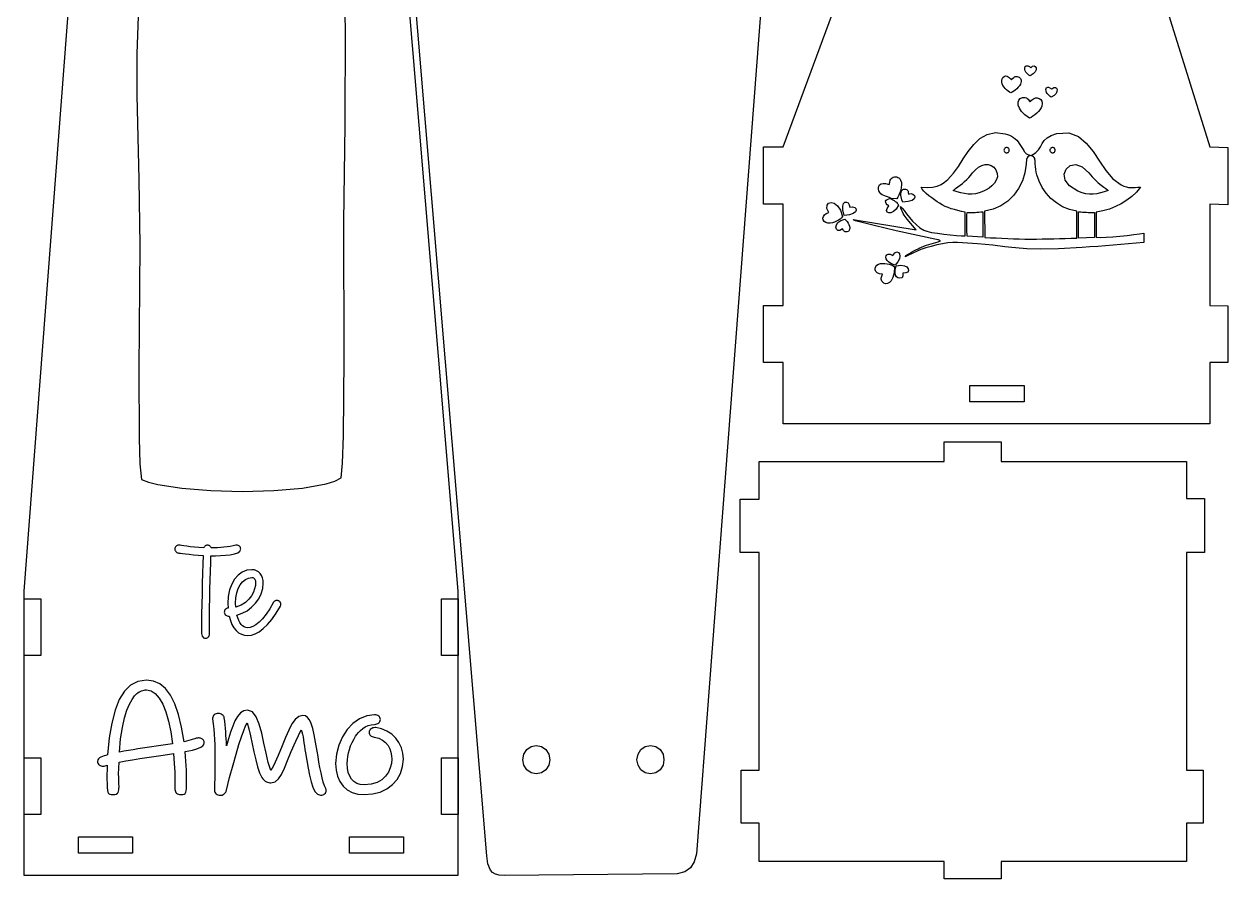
# Model space of a CAD drawing. Extents: x -1652 to 1470, y -458 to 1785.
# Drawn here: x 840 to 1093.8, y -3.9 to 176.4 of the extents above; entities that cross this region are included whole.
import ezdxf

# ---------------------------------------------------------------- set-up
doc = ezdxf.new("R2010")
doc.units = 0
doc.layers.add('LAYER_1', color=7, linetype='CONTINUOUS')

msp = doc.modelspace()

# ---------------------------------------------------------------- linework, layer by layer
at = {"layer": 'LAYER_1', "color": 114}
for points in [[(866.5186, 356.5135), (903.0436, 356.8135), (904.0436, 356.7635), (904.8436, 356.5385), (905.4686, 356.1885), (905.9186, 355.6885), (906.4686, 354.3635), (906.6686, 352.6885), (931.4436, 56.7635), (931.4436, -3.1865), (839.9686, -3.1865), (839.9686, 56.7635), (862.4936, 352.2635), (862.9186, 353.9385), (863.6936, 355.2135), (864.8686, 356.0885), (866.5186, 356.5135)], [(977.7186, -2.8865), (941.1936, -3.1865), (940.1936, -3.1365), (939.3936, -2.9365), (938.7686, -2.5615), (938.3186, -2.0615), (937.7686, -0.7365), (937.5686, 0.9135), (912.7936, 296.8635), (912.7936, 356.8135), (1004.2436, 356.8135), (1004.2436, 296.8635), (981.7436, 1.3385), (981.3186, -0.3115), (980.5186, -1.6115), (979.3436, -2.4615), (977.7186, -2.8865)], [(1039.4229, 96.6956), (1039.4229, 100.1956), (1050.8479, 100.1956), (1050.8479, 96.6956), (1039.4229, 96.6956)], [(995.0217, -0.2462), (995.0217, 7.8538), (991.1967, 7.8538), (991.1967, 18.9788), (995.0217, 18.9788), (995.0217, 64.9538), (990.9967, 64.9538), (990.9967, 76.1788), (995.0217, 76.1788), (995.0217, 84.1538), (1034.0217, 84.1538), (1034.0217, 88.3038), (1046.0217, 88.3038), (1046.0217, 84.1538), (1085.0967, 84.1538), (1085.0967, 76.3038), (1088.9217, 76.3038), (1088.9217, 64.9538), (1085.0967, 64.9538), (1085.0967, 18.9788), (1088.6217, 18.9788), (1088.6217, 7.8538), (1085.0967, 7.8538), (1085.0967, -0.2462), (1046.0217, -0.2462), (1046.0217, -3.9462), (1034.0217, -3.9462), (1034.0217, -0.2462), (995.0217, -0.2462)], [(839.9686, 55.1885), (843.4686, 55.1885), (843.4686, 43.1885), (839.9686, 43.1885), (839.9686, 55.1885)], [(927.9936, 55.1885), (931.4936, 55.1885), (931.4936, 43.1885), (927.9936, 43.1885), (927.9936, 55.1885)], [(947.9936, 18.2135), (946.8936, 18.4385), (945.9686, 19.0885), (945.3686, 20.0385), (945.1436, 21.2135), (945.3686, 22.3635), (945.9686, 23.3385), (946.8936, 23.9635), (947.9936, 24.2135), (949.1186, 23.9635), (950.0186, 23.3385), (950.6186, 22.3635), (950.8436, 21.2135), (950.6186, 20.0385), (950.0186, 19.0885), (949.1186, 18.4385), (947.9936, 18.2135)], [(972.0686, 18.2135), (970.9686, 18.4385), (970.0436, 19.0885), (969.4436, 20.0385), (969.2186, 21.2135), (969.4436, 22.3635), (970.0436, 23.3385), (970.9686, 23.9635), (972.0686, 24.2135), (973.1936, 23.9635), (974.0936, 23.3385), (974.7186, 22.3635), (974.9186, 21.2135), (974.7186, 20.0385), (974.0936, 19.0885), (973.1936, 18.4385), (972.0686, 18.2135)], [(839.9686, 21.6385), (843.4686, 21.6385), (843.4686, 9.6635), (839.9686, 9.6635), (839.9686, 21.6385)], [(927.9936, 21.6385), (931.4936, 21.6385), (931.4936, 9.6635), (927.9936, 9.6635), (927.9936, 21.6385)], [(851.4186, 1.4635), (851.4186, 4.9635), (862.8436, 4.9635), (862.8436, 1.4635), (851.4186, 1.4635)], [(908.5686, 1.4635), (908.5686, 4.9635), (919.9936, 4.9635), (919.9936, 1.4635), (908.5686, 1.4635)]]:
    msp.add_lwpolyline(points, close=True, dxfattribs=at)
for points in [[(1068.9479, 218.2206), (1090.0479, 150.5206), (1093.8479, 150.3956), (1093.8479, 138.3206), (1090.0479, 138.4456), (1090.0479, 117.0706), (1093.8479, 116.9456), (1093.8479, 104.9956), (1090.0479, 104.9956), (1090.0479, 92.0706), (1000.0729, 92.0706), (1000.0729, 104.9956), (995.9229, 104.9956), (995.9229, 117.0706), (1000.0729, 117.0706), (1000.0729, 138.4456), (995.9229, 138.4456), (995.9229, 150.5206), (1000.0729, 150.5206), (1025.8479, 220.3706)], [(864.0186, 178.1135), (863.7686, 170.1385), (863.7686, 161.3635), (864.1436, 143.7385), (864.3936, 129.7385), (864.1436, 103.5385), (864.2186, 89.0635), (864.3936, 83.6635), (864.7186, 80.3635), (866.1936, 79.7885), (868.1436, 79.2885), (873.2186, 78.5135), (879.3686, 78.0135), (886.0436, 77.8385), (892.6686, 77.9885), (898.7186, 78.4885), (903.6436, 79.3885), (905.4936, 79.9885), (906.8686, 80.6635), (907.1436, 83.7635), (907.3186, 89.5635), (907.4436, 105.9885), (907.4186, 134.7385), (907.6686, 155.1635), (907.7186, 175.5885), (907.5936, 180.1135)]]:
    msp.add_lwpolyline(points, dxfattribs=at)
at = {"layer": 'LAYER_1'}
for points in [[(1052.1294, 165.5045), (1051.8868, 165.6574), (1051.6501, 165.8376), (1051.4324, 166.0455), (1051.2467, 166.2814), (1051.106, 166.5457), (1051.0232, 166.8388), (1051.0113, 167.1609), (1051.0834, 167.5124), (1051.2142, 167.5541), (1051.3333, 167.5853), (1051.4441, 167.6043), (1051.5497, 167.6095), (1051.6536, 167.5989), (1051.7589, 167.5708), (1051.869, 167.5235), (1051.9871, 167.4552), (1052.2912, 167.1777), (1052.6309, 167.5264), (1052.9535, 167.6116), (1053.2161, 167.4854), (1053.3759, 167.1997), (1053.39, 166.8068), (1053.2155, 166.3586), (1052.8096, 165.9071), (1052.1294, 165.5045)], [(1048.044, 161.9148), (1047.77, 162.0944), (1047.4778, 162.3076), (1047.1815, 162.5523), (1046.8956, 162.8263), (1046.6343, 163.1277), (1046.4119, 163.4543), (1046.2427, 163.8041), (1046.141, 164.1751), (1046.1336, 164.5257), (1046.219, 164.8683), (1046.3881, 165.1663), (1046.6318, 165.3828), (1046.941, 165.4812), (1047.3068, 165.4247), (1047.7201, 165.1766), (1048.1717, 164.7002), (1048.4157, 164.9386), (1048.6646, 165.1765), (1048.8095, 165.2729), (1048.978, 165.3424), (1049.1776, 165.3762), (1049.4156, 165.3652), (1049.6194, 165.3164), (1049.8003, 165.2312), (1049.9545, 165.1115), (1050.0779, 164.9591), (1050.1665, 164.7758), (1050.2164, 164.5637), (1050.2236, 164.3246), (1050.1842, 164.0603), (1050.0694, 163.7432), (1049.8792, 163.4177), (1049.6293, 163.095), (1049.3358, 162.7863), (1049.0146, 162.5028), (1048.6816, 162.2556), (1048.3528, 162.0559), (1048.044, 161.9148)], [(1056.5977, 161.0056), (1056.3829, 161.1636), (1056.1543, 161.3403), (1055.9309, 161.5398), (1055.7321, 161.766), (1055.577, 162.023), (1055.4848, 162.3149), (1055.4747, 162.6457), (1055.5659, 163.0194), (1055.7075, 163.0639), (1055.8445, 163.0964), (1055.9921, 163.1051), (1056.1655, 163.0786), (1056.6504, 162.7919), (1056.7254, 162.737), (1057.1524, 163.0402), (1057.4942, 163.0831), (1057.7301, 162.9217), (1057.8394, 162.6118), (1057.8015, 162.2093), (1057.5957, 161.7702), (1057.2013, 161.3503), (1056.5977, 161.0056)], [(1052.1294, 160.0131), (1052.1971, 160.0864), (1052.449, 160.3785), (1052.8215, 160.6801), (1053.235, 160.8394), (1053.6542, 160.8621), (1054.0435, 160.7537), (1054.3678, 160.5199), (1054.5917, 160.1663), (1054.6798, 159.6985), (1054.5967, 159.1222), (1054.4424, 158.7527), (1054.198, 158.367), (1053.8841, 157.9804), (1053.5217, 157.6081), (1053.1314, 157.2653), (1052.7342, 156.9673), (1052.3507, 156.7293), (1052.0017, 156.5665), (1051.051, 157.2672), (1050.3501, 157.982), (1049.8833, 158.6818), (1049.6346, 159.3374), (1049.5881, 159.9198), (1049.7279, 160.3999), (1050.0382, 160.7484), (1050.503, 160.9362), (1050.8407, 160.9674), (1051.1199, 160.9338), (1051.3505, 160.8468), (1051.5427, 160.718), (1051.7066, 160.5587), (1051.8523, 160.3805), (1051.9899, 160.1948), (1052.1294, 160.0131)], [(1076.1308, 132.3206), (1076.1308, 130.3472), (1074.5142, 130.2242), (1072.8961, 130.0909), (1071.2758, 129.9512), (1069.6524, 129.8091), (1068.0253, 129.6684), (1066.3936, 129.533), (1064.7566, 129.4069), (1063.1136, 129.2939), (1058.1132, 129.0302), (1054.3595, 128.9501), (1051.4738, 129.0183), (1049.0774, 129.1998), (1046.7915, 129.4594), (1044.2374, 129.762), (1041.0363, 130.0725), (1036.8095, 130.3557), (1035.8552, 130.35), (1034.7842, 130.2491), (1033.637, 130.0679), (1032.4543, 129.8211), (1031.2765, 129.5236), (1030.1443, 129.19), (1029.0982, 128.8352), (1028.1788, 128.474), (1027.5716, 128.1869), (1026.9506, 127.8658), (1026.6441, 127.7096), (1026.3451, 127.5655), (1026.0572, 127.4402), (1025.7842, 127.3405), (1026.0034, 127.5698), (1026.2851, 127.7909), (1026.6619, 128.0381), (1027.1032, 128.2989), (1027.5784, 128.5608), (1028.0568, 128.8111), (1028.5079, 129.0373), (1028.901, 129.227), (1029.2056, 129.3675), (1029.7354, 129.5882), (1030.246, 129.7731), (1030.7434, 129.9323), (1031.2341, 130.0758), (1031.7243, 130.2136), (1032.2204, 130.356), (1032.7285, 130.513), (1033.255, 130.6946), (1033.1242, 130.7753), (1032.9855, 130.8393), (1032.84, 130.8896), (1032.6888, 130.9295), (1032.3737, 130.9909), (1032.0488, 131.049), (1023.8811, 132.8317), (1019.2132, 133.9134), (1015.8642, 134.7652), (1015.6299, 134.8291), (1015.299, 134.9316), (1015.1329, 134.9936), (1014.9855, 135.061), (1014.8711, 135.1322), (1014.8039, 135.2059), (1028.1139, 133.0247), (1026.2093, 135.2875), (1026.0196, 135.5357), (1025.8104, 135.8211), (1025.5939, 136.1378), (1025.3824, 136.4794), (1025.1881, 136.8398), (1025.0234, 137.2128), (1024.9005, 137.5923), (1024.8317, 137.9721), (1025.143, 137.6181), (1025.5599, 137.0748), (1026.0724, 136.3972), (1026.6705, 135.6406), (1027.3442, 134.8599), (1028.0837, 134.1103), (1028.8789, 133.447), (1029.72, 132.925), (1030.3612, 132.7053), (1031.3488, 132.4867), (1032.5738, 132.2786), (1033.9272, 132.0901), (1035.2999, 131.9307), (1036.5829, 131.8095), (1037.6672, 131.736), (1038.4438, 131.7194), (1038.4499, 136.7095), (1037.6302, 136.8972), (1036.8701, 137.0816), (1036.1595, 137.272), (1035.4885, 137.4774), (1034.8469, 137.707), (1034.2247, 137.9699), (1033.612, 138.2751), (1032.9985, 138.6319), (1032.5255, 138.9387), (1031.9752, 139.3186), (1031.3846, 139.752), (1030.7907, 140.2189), (1030.2307, 140.6995), (1029.7417, 141.1741), (1029.3607, 141.6228), (1029.1247, 142.0258), (1030.4188, 141.9547), (1031.5363, 142.0368), (1032.5026, 142.2577), (1033.3434, 142.6032), (1034.0842, 143.059), (1034.7507, 143.6107), (1035.3683, 144.244), (1035.9626, 144.9448), (1037.0116, 146.3863), (1038.0384, 147.9645), (1039.0993, 149.554), (1040.2506, 151.0298), (1041.5487, 152.2666), (1043.0498, 153.1392), (1044.8102, 153.5224), (1046.8863, 153.291), (1047.362, 153.1459), (1047.8094, 152.9644), (1048.2277, 152.7494), (1048.6159, 152.5034), (1048.9729, 152.2293), (1049.2979, 151.9297), (1049.5898, 151.6073), (1049.8478, 151.2649), (1050.7796, 149.7715), (1050.903, 149.5663), (1051.0214, 149.3891), (1051.0884, 149.3084), (1051.1658, 149.2314), (1051.2575, 149.1573), (1051.3674, 149.0848), (1052.165, 148.6921), (1051.8835, 148.5441), (1051.6762, 148.3963), (1051.5308, 148.237), (1051.4348, 148.0544), (1051.3758, 147.8367), (1051.3412, 147.5722), (1051.3187, 147.2491), (1051.2959, 146.8557), (1051.0353, 145.0467), (1050.498, 143.3305), (1049.7028, 141.742), (1048.6685, 140.3166), (1047.414, 139.0894), (1045.9582, 138.0956), (1044.3199, 137.3703), (1042.5179, 136.9487), (1042.5885, 131.3826), (1043.7989, 131.3519), (1045.0025, 131.3078), (1046.2023, 131.256), (1047.4017, 131.2018), (1048.6037, 131.1508), (1049.8115, 131.1084), (1051.0282, 131.0802), (1052.2571, 131.0716), (1053.4707, 131.0795), (1054.6826, 131.0958), (1055.8942, 131.1185), (1057.1066, 131.1456), (1058.321, 131.1749), (1059.5388, 131.2045), (1060.7612, 131.2323), (1061.9894, 131.2564), (1061.9728, 136.9432), (1060.4135, 137.309), (1058.9735, 137.8971), (1057.6658, 138.6816), (1056.5035, 139.6368), (1055.4994, 140.7369), (1054.6667, 141.9563), (1054.0184, 143.269), (1053.5673, 144.6494), (1053.4419, 145.2034), (1053.3385, 145.7717), (1053.2622, 146.3453), (1053.218, 146.915), (1053.2024, 147.3115), (1053.1875, 147.6319), (1053.1598, 147.8893), (1053.1055, 148.097), (1053.0111, 148.268), (1052.8629, 148.4157), (1052.6472, 148.5532), (1052.3506, 148.6936), (1052.6163, 148.8479), (1053.3518, 149.339), (1053.881, 149.9177), (1054.2932, 150.5499), (1054.678, 151.2012), (1055.1248, 151.8375), (1055.7233, 152.4246), (1056.5628, 152.9284), (1057.7329, 153.3146), (1060.2662, 153.4549), (1062.309, 152.7196), (1063.9877, 151.3334), (1065.4286, 149.5208), (1066.7581, 147.5065), (1068.1025, 145.5151), (1069.5881, 143.7712), (1071.3413, 142.4994), (1071.9252, 142.2385), (1072.4375, 142.0698), (1072.9037, 141.9759), (1073.3496, 141.9391), (1073.8008, 141.9418), (1074.2831, 141.9665), (1074.8222, 141.9955), (1075.4437, 142.0113), (1074.5631, 140.9928), (1073.5834, 140.0686), (1072.5128, 139.2431), (1071.3596, 138.5202), (1070.1321, 137.9044), (1068.8386, 137.3996), (1067.4873, 137.0102), (1066.0864, 136.7403), (1066.0817, 131.4726), (1066.9876, 131.4205), (1068.1881, 131.4459), (1069.5859, 131.5327), (1071.0839, 131.6646), (1072.5846, 131.8254), (1073.9908, 131.9992), (1075.2053, 132.1696), (1076.1308, 132.3206)], [(1047.1758, 150.381), (1047.0639, 150.3697), (1046.9596, 150.3373), (1046.8653, 150.2861), (1046.7831, 150.2183), (1046.7153, 150.1361), (1046.6641, 150.0418), (1046.6317, 149.9375), (1046.6204, 149.8256), (1046.6317, 149.7137), (1046.6641, 149.6094), (1046.7153, 149.5151), (1046.7831, 149.4329), (1046.8653, 149.3651), (1046.9596, 149.3139), (1047.0639, 149.2816), (1047.1758, 149.2703), (1047.2877, 149.2816), (1047.392, 149.3139), (1047.4863, 149.3651), (1047.5685, 149.4329), (1047.6363, 149.5151), (1047.6875, 149.6094), (1047.7198, 149.7137), (1047.7311, 149.8256), (1047.7198, 149.9375), (1047.6875, 150.0418), (1047.6363, 150.1361), (1047.5685, 150.2183), (1047.4863, 150.2861), (1047.392, 150.3373), (1047.2877, 150.3697), (1047.1758, 150.381)], [(1056.8657, 150.381), (1056.7538, 150.3697), (1056.6495, 150.3373), (1056.5552, 150.2861), (1056.473, 150.2183), (1056.4052, 150.1361), (1056.354, 150.0418), (1056.3216, 149.9375), (1056.3103, 149.8256), (1056.3216, 149.7137), (1056.354, 149.6094), (1056.4052, 149.5151), (1056.473, 149.4329), (1056.5552, 149.3651), (1056.6495, 149.3139), (1056.7538, 149.2816), (1056.8657, 149.2703), (1056.9776, 149.2816), (1057.0819, 149.3139), (1057.1762, 149.3651), (1057.2584, 149.4329), (1057.3262, 149.5151), (1057.3774, 149.6094), (1057.4098, 149.7137), (1057.4211, 149.8256), (1057.4098, 149.9375), (1057.3774, 150.0418), (1057.3262, 150.1361), (1057.2584, 150.2183), (1057.1762, 150.2861), (1057.0819, 150.3373), (1056.9776, 150.3697), (1056.8657, 150.381)], [(1035.8931, 141.2884), (1036.0959, 141.4906), (1036.3929, 141.7086), (1036.8893, 142.0568), (1037.3778, 142.4251), (1037.8554, 142.8129), (1038.3192, 143.2192), (1038.7663, 143.6433), (1039.1937, 144.0845), (1039.5985, 144.5419), (1039.9778, 145.0148), (1040.592, 145.6992), (1041.2578, 146.2244), (1041.9497, 146.5844), (1042.6425, 146.773), (1043.3105, 146.7841), (1043.9284, 146.6114), (1044.4707, 146.249), (1044.912, 145.6906), (1045.2131, 144.9081), (1045.2239, 144.1679), (1045, 143.4797), (1044.5968, 142.8535), (1044.07, 142.2989), (1043.475, 141.8258), (1042.8674, 141.444), (1042.3028, 141.1632), (1041.4195, 140.8345), (1040.5975, 140.6346), (1039.8178, 140.5483), (1039.0617, 140.5604), (1038.31, 140.6557), (1037.544, 140.8189), (1036.7446, 141.0349), (1035.8931, 141.2884)], [(1068.6215, 141.2945), (1067.7764, 141.0234), (1066.9749, 140.8016), (1066.2016, 140.6409), (1065.4408, 140.5529), (1064.677, 140.5495), (1063.8948, 140.6423), (1063.0786, 140.8431), (1062.2128, 141.1636), (1060.4211, 142.2702), (1059.4981, 143.5302), (1059.3067, 144.7776), (1059.7101, 145.8463), (1060.5714, 146.5702), (1061.7535, 146.7833), (1063.1196, 146.3194), (1064.5327, 145.0124), (1065.1959, 144.2261), (1065.8619, 143.5414), (1066.5076, 142.9536), (1067.1099, 142.4577), (1067.6456, 142.0488), (1068.0915, 141.7218), (1068.4245, 141.4721), (1068.6215, 141.2945)], [(1022.7657, 139.633), (1022.4107, 139.8093), (1022.0389, 139.9546), (1021.6641, 140.0873), (1021.3006, 140.226), (1020.9622, 140.3892), (1020.6632, 140.5953), (1020.4175, 140.8628), (1020.2392, 141.2102), (1020.1589, 141.5391), (1020.1496, 141.8817), (1020.2256, 142.2085), (1020.4011, 142.4904), (1020.6903, 142.6978), (1021.1075, 142.8016), (1021.667, 142.7723), (1022.3829, 142.5806), (1022.5187, 143.0604), (1022.6492, 143.4895), (1022.7421, 143.6784), (1022.8694, 143.8465), (1023.043, 143.9911), (1023.2746, 144.1095), (1023.5268, 144.181), (1023.7707, 144.1981), (1024.0022, 144.1667), (1024.2172, 144.0926), (1024.4115, 143.9817), (1024.581, 143.84), (1024.7217, 143.6732), (1024.8293, 143.4872), (1024.9734, 143.0148), (1025.0112, 142.4907), (1024.9613, 141.9377), (1024.8421, 141.3787), (1024.6721, 140.8366), (1024.4699, 140.3341), (1024.2539, 139.8943), (1024.0426, 139.5398), (1022.7657, 139.633)], [(1026.4783, 140.5701), (1026.9972, 140.6497), (1027.4267, 140.5345), (1027.7157, 140.2795), (1027.8132, 139.9397), (1027.668, 139.5701), (1027.2293, 139.2257), (1026.4458, 138.9616), (1025.2666, 138.8326), (1025.1085, 139.3711), (1024.9475, 139.9826), (1024.8977, 140.2984), (1024.8855, 140.6118), (1024.9236, 140.9158), (1025.0247, 141.2035), (1025.093, 141.3171), (1025.1801, 141.4179), (1025.2849, 141.5021), (1025.4066, 141.5656), (1025.544, 141.6047), (1025.6962, 141.6154), (1025.8622, 141.5938), (1026.0409, 141.5361), (1026.1686, 141.4684), (1026.2646, 141.3865), (1026.3342, 141.2898), (1026.383, 141.178), (1026.4398, 140.9071), (1026.4783, 140.5701)], [(1012.5862, 135.8012), (1012.3578, 135.5578), (1012.063, 135.3015), (1011.7126, 135.0488), (1011.3174, 134.8158), (1010.8882, 134.6188), (1010.4357, 134.4741), (1009.9707, 134.3978), (1009.504, 134.4064), (1009.0527, 134.5377), (1008.7219, 134.7838), (1008.5192, 135.1085), (1008.452, 135.4757), (1008.5277, 135.8494), (1008.7538, 136.1933), (1009.1378, 136.4715), (1009.687, 136.6477), (1009.2927, 137.5405), (1009.3049, 138.2242), (1009.6284, 138.6607), (1010.1682, 138.812), (1010.829, 138.6398), (1011.5157, 138.106), (1012.1332, 137.1725), (1012.5862, 135.8012)], [(1014.0846, 137.7997), (1014.6842, 137.8629), (1015.1356, 137.7399), (1015.4066, 137.4837), (1015.4651, 137.1474), (1015.2789, 136.7839), (1014.8157, 136.4465), (1014.0435, 136.188), (1012.9301, 136.0616), (1012.6521, 137.2028), (1012.6258, 138.0277), (1012.7856, 138.5623), (1013.0661, 138.833), (1013.4018, 138.8658), (1013.7271, 138.6871), (1013.9765, 138.323), (1014.0846, 137.7997)], [(1022.7657, 139.633), (1022.9735, 139.4885), (1023.2038, 139.3516), (1023.4468, 139.204), (1023.6929, 139.0275), (1023.9195, 138.8336), (1024.0851, 138.6604), (1024.2247, 138.4705), (1024.3734, 138.2269), (1023.8587, 137.4022), (1023.3144, 136.8803), (1022.7923, 136.6245), (1022.3439, 136.5981), (1022.0208, 136.7646), (1021.8748, 137.0871), (1021.9573, 137.529), (1022.3202, 138.0536), (1022.0101, 138.3099), (1021.7931, 138.5671), (1021.6747, 138.8163), (1021.661, 139.0488), (1021.7574, 139.2555), (1021.9698, 139.4277), (1022.304, 139.5565), (1022.7657, 139.633)], [(1013.8308, 132.6387), (1013.5536, 132.5912), (1013.3334, 132.5827), (1013.1586, 132.6109), (1013.0172, 132.6737), (1012.8977, 132.7691), (1012.7882, 132.8949), (1012.6771, 133.0489), (1012.5526, 133.2291), (1011.9969, 132.9003), (1011.5632, 132.9016), (1011.2792, 133.1517), (1011.173, 133.5695), (1011.2725, 134.0737), (1011.6055, 134.5831), (1012.2, 135.0164), (1013.0838, 135.2926), (1013.2904, 135.0274), (1013.5185, 134.7496), (1013.7411, 134.4559), (1013.9315, 134.1432), (1014.0626, 133.8083), (1014.1074, 133.4481), (1014.0391, 133.0592), (1013.8308, 132.6387)], [(1042.1493, 131.4575), (1038.8864, 131.6446), (1038.827, 132.052), (1038.7913, 132.6323), (1038.775, 133.3312), (1038.7734, 134.0944), (1038.7822, 134.8676), (1038.7967, 135.5965), (1038.8126, 136.2267), (1038.8254, 136.7039), (1039.2833, 136.6752), (1039.7135, 136.6671), (1040.1241, 136.6757), (1040.5232, 136.6968), (1040.9186, 136.7263), (1041.3185, 136.7603), (1041.7309, 136.7946), (1042.1638, 136.8251), (1042.1493, 131.4575)], [(1065.6882, 136.6984), (1065.6934, 131.377), (1062.3609, 131.2771), (1062.3686, 136.816), (1062.7973, 136.7966), (1063.2053, 136.77), (1063.601, 136.7406), (1063.9928, 136.7125), (1064.389, 136.69), (1064.7981, 136.6774), (1065.2283, 136.6787), (1065.6882, 136.6984)], [(1023.6596, 125.5946), (1023.4712, 125.6284), (1023.2794, 125.6855), (1023.0881, 125.7608), (1022.901, 125.8496), (1022.5548, 126.0478), (1022.2713, 126.2412), (1021.9787, 126.5317), (1021.7903, 126.8716), (1021.7114, 127.2194), (1021.7474, 127.5335), (1021.9038, 127.7725), (1022.1859, 127.8949), (1022.5992, 127.859), (1023.149, 127.6235), (1023.5958, 128.153), (1024.008, 128.3441), (1024.3482, 128.2542), (1024.579, 127.9405), (1024.663, 127.4604), (1024.5627, 126.8712), (1024.2407, 126.2301), (1023.6596, 125.5946)], [(1023.5437, 125.2049), (1023.4386, 123.9179), (1023.1999, 122.9576), (1022.8636, 122.2875), (1022.4658, 121.8713), (1022.0426, 121.6725), (1021.6299, 121.6549), (1021.2639, 121.782), (1020.9805, 122.0174), (1020.8484, 122.2157), (1020.7719, 122.4169), (1020.742, 122.6205), (1020.7494, 122.8259), (1020.8395, 123.24), (1020.9691, 123.6548), (1020.3377, 123.7183), (1019.8804, 123.9139), (1019.5857, 124.2046), (1019.442, 124.5531), (1019.4378, 124.9223), (1019.5615, 125.2752), (1019.8016, 125.5746), (1020.1465, 125.7833), (1020.5584, 125.8954), (1021.0122, 125.9411), (1021.4888, 125.9272), (1021.969, 125.8606), (1022.4338, 125.7481), (1022.8639, 125.5968), (1023.2402, 125.4134), (1023.5437, 125.2049)], [(1025.3067, 123.894), (1025.2991, 123.574), (1025.2701, 123.3225), (1025.2122, 123.0996), (1025.1177, 122.8652), (1024.5953, 122.7888), (1024.2075, 122.8858), (1023.9392, 123.1254), (1023.775, 123.477), (1023.6999, 123.9099), (1023.6985, 124.3932), (1023.7556, 124.8963), (1023.8561, 125.3884), (1024.86, 125.5291), (1025.6222, 125.4342), (1026.1462, 125.1746), (1026.4352, 124.8214), (1026.4925, 124.4457), (1026.3213, 124.1185), (1025.9249, 123.9109), (1025.3067, 123.894)]]:
    msp.add_lwpolyline(points, close=True, dxfattribs=at)
at = {"layer": 'LAYER_1', "color": 250}
for points in [[(884.6452, 66.4565), (884.0406, 66.3135), (883.4143, 66.1949), (882.7701, 66.0989), (882.1119, 66.0241), (881.4434, 65.9687), (880.7686, 65.9312), (880.0912, 65.9098), (879.415, 65.9031), (879.3732, 66.0234), (879.3107, 66.1339), (879.2297, 66.2328), (879.1324, 66.3181), (879.021, 66.3878), (878.8978, 66.44), (878.7651, 66.4728), (878.625, 66.4841), (878.504, 66.4728), (878.3871, 66.4404), (878.2759, 66.3893), (878.1721, 66.3215), (878.0773, 66.2395), (877.993, 66.1455), (877.9208, 66.0418), (877.8623, 65.9306), (876.8378, 65.993), (875.8822, 66.0716), (875.0161, 66.1593), (874.2597, 66.2489), (873.6336, 66.3334), (873.1582, 66.4054), (872.8539, 66.4581), (872.7411, 66.4841), (872.5775, 66.4841), (872.4251, 66.4677), (872.2775, 66.4205), (872.1394, 66.3455), (872.0158, 66.2454), (871.9112, 66.1233), (871.8306, 65.9821), (871.7788, 65.8246), (871.7604, 65.6538), (871.774, 65.5115), (871.8132, 65.3767), (871.8753, 65.2516), (871.9579, 65.1385), (872.0583, 65.0396), (872.1741, 64.9573), (872.3027, 64.8938), (872.4415, 64.8514), (872.5949, 64.8219), (872.9228, 64.7762), (873.4111, 64.7162), (874.0452, 64.6439), (874.8109, 64.5612), (875.6937, 64.47), (876.6793, 64.3724), (877.7534, 64.2702), (877.6823, 62.5382), (877.6133, 60.5577), (877.5489, 58.4203), (877.4911, 56.2174), (877.4423, 54.0404), (877.4047, 51.9807), (877.3805, 50.1299), (877.3719, 48.5794), (877.3782, 48.2026), (877.4017, 47.8634), (877.4495, 47.5658), (877.5286, 47.3135), (877.6459, 47.1105), (877.8086, 46.9607), (878.0237, 46.868), (878.2981, 46.8362), (878.4572, 46.856), (878.6054, 46.9119), (878.7396, 46.9982), (878.8565, 47.1094), (878.953, 47.2401), (879.0259, 47.3848), (879.072, 47.5379), (879.0881, 47.6939), (879.0609, 49.9355), (879.0694, 51.5264), (879.0928, 53.3073), (879.1284, 55.2115), (879.1733, 57.1721), (879.2245, 59.1222), (879.2792, 60.9952), (879.3346, 62.7242), (879.3877, 64.2424), (880.3686, 64.2508), (881.4124, 64.2835), (882.4594, 64.3519), (883.4499, 64.4673), (884.3242, 64.6411), (885.0226, 64.8846), (885.4855, 65.2091), (885.653, 65.6261), (885.6358, 65.806), (885.5866, 65.9704), (885.5094, 66.1166), (885.4079, 66.242), (885.2859, 66.344), (885.1474, 66.4201), (884.9961, 66.4677), (884.8359, 66.4841), (884.6452, 66.4565)], [(893.6891, 54.7229), (893.5869, 54.7636), (893.4848, 54.7992), (893.3826, 54.8243), (893.2804, 54.8338), (893.1785, 54.8262), (893.0783, 54.804), (892.9812, 54.7681), (892.8889, 54.7196), (892.803, 54.6594), (892.725, 54.5886), (892.6566, 54.508), (892.5994, 54.4186), (891.8, 53.0438), (891.0203, 51.8986), (890.2675, 50.9687), (889.5485, 50.2399), (888.8704, 49.6979), (888.2401, 49.3285), (887.6647, 49.1172), (887.1513, 49.05), (886.7558, 49.0972), (886.3877, 49.2359), (886.049, 49.4615), (885.7416, 49.7695), (885.4674, 50.1553), (885.2283, 50.6144), (885.0262, 51.1422), (884.8631, 51.7342), (885.9544, 52.0969), (886.984, 52.6488), (887.9262, 53.3634), (888.7551, 54.2145), (889.4448, 55.1759), (889.9694, 56.2212), (890.3032, 57.3243), (890.4202, 58.4589), (890.3764, 59.0581), (890.2487, 59.6047), (890.0424, 60.0903), (889.763, 60.5066), (889.416, 60.8451), (889.0067, 61.0972), (888.5405, 61.2547), (888.023, 61.3091), (886.9517, 61.1715), (885.9745, 60.7738), (885.1065, 60.1387), (884.3626, 59.289), (883.758, 58.2473), (883.3075, 57.0363), (883.0262, 55.6787), (882.9291, 54.1972), (882.9835, 53.1732), (882.8244, 53.1557), (882.6762, 53.1058), (882.542, 53.0273), (882.4251, 52.9242), (882.3286, 52.8003), (882.2557, 52.6596), (882.2096, 52.5059), (882.1935, 52.3432), (882.2145, 52.1327), (882.2748, 51.9565), (882.3702, 51.8128), (882.4966, 51.6996), (882.6497, 51.615), (882.8256, 51.5569), (883.02, 51.5235), (883.2287, 51.5128), (883.4755, 50.5888), (883.8033, 49.7712), (884.2065, 49.0651), (884.6793, 48.4758), (885.2159, 48.0084), (885.8106, 47.6681), (886.4576, 47.4601), (887.1513, 47.3896), (887.8977, 47.4801), (888.6989, 47.7554), (889.5436, 48.2214), (890.4202, 48.8839), (891.3173, 49.7488), (892.2232, 50.8219), (893.1266, 52.109), (894.016, 53.616), (894.056, 53.7038), (894.0909, 53.7994), (894.1155, 53.9001), (894.1249, 54.0034), (894.1173, 54.1069), (894.0951, 54.2092), (894.0588, 54.3089), (894.0092, 54.4046), (893.9467, 54.4952), (893.8721, 54.5793), (893.786, 54.6556), (893.6891, 54.7229)], [(884.5908, 53.3946), (884.5635, 54.2248), (884.6295, 55.3557), (884.8206, 56.3916), (885.1266, 57.3152), (885.5373, 58.1095), (886.0425, 58.7572), (886.632, 59.2411), (887.2956, 59.5441), (888.023, 59.6489), (888.22, 59.625), (888.3835, 59.5564), (888.5158, 59.4475), (888.6189, 59.3029), (888.6953, 59.1273), (888.7471, 58.925), (888.7765, 58.7007), (888.7858, 58.4589), (888.7407, 57.9348), (888.5938, 57.2863), (888.3276, 56.5598), (887.9243, 55.8023), (887.3666, 55.0602), (886.6368, 54.3805), (885.7174, 53.8097), (884.5908, 53.3946)], [(877.8109, 25.3013), (877.7114, 25.4209), (877.5984, 25.5245), (877.4739, 25.6122), (877.3398, 25.6839), (877.1981, 25.7397), (877.0506, 25.7796), (876.8992, 25.8035), (876.746, 25.8115), (876.5468, 25.7889), (876.2896, 25.7265), (875.9777, 25.6321), (875.6144, 25.5139), (875.2031, 25.3797), (874.7472, 25.2375), (874.25, 25.0954), (873.7148, 24.9612), (873.1885, 28.099), (872.5308, 30.7848), (871.7405, 33.029), (870.8169, 34.8419), (869.7588, 36.2339), (868.5654, 37.2153), (867.2357, 37.7966), (865.7687, 37.988), (863.9669, 37.7256), (862.4208, 36.9474), (861.1139, 35.667), (860.0292, 33.898), (859.1499, 31.6538), (858.4592, 28.9481), (857.9403, 25.7943), (857.5765, 22.2061), (857.2263, 22.1072), (856.8636, 22.0079), (856.5067, 21.8982), (856.1737, 21.7682), (855.883, 21.6079), (855.6527, 21.4073), (855.5012, 21.1565), (855.4466, 20.8455), (855.4725, 20.6454), (855.5465, 20.4566), (855.6627, 20.2836), (855.8153, 20.1314), (855.9987, 20.0046), (856.2071, 19.9082), (856.4346, 19.8468), (856.6756, 19.8253), (856.8842, 19.8476), (857.0852, 19.9018), (857.2861, 19.9687), (857.4947, 20.0293), (857.4537, 17.1383), (857.4579, 16.1176), (857.4799, 15.3313), (857.5336, 14.7491), (857.6329, 14.3407), (857.7917, 14.0757), (858.0239, 13.924), (858.3435, 13.8552), (858.7644, 13.839), (859.1347, 13.8729), (859.423, 13.9697), (859.6392, 14.1224), (859.7936, 14.3237), (859.896, 14.5664), (859.9567, 14.8434), (859.9858, 15.1475), (859.9932, 15.4716), (859.9804, 16.1789), (859.9523, 16.8703), (859.9241, 17.5425), (859.9113, 18.1925), (859.9932, 20.6756), (861.4067, 20.9554), (862.8688, 21.2113), (864.3586, 21.448), (865.8557, 21.6704), (867.3392, 21.8833), (868.7888, 22.0913), (870.1836, 22.2994), (871.503, 22.5122), (871.5859, 21.457), (871.6515, 20.4417), (871.7017, 19.4773), (871.7385, 18.5752), (871.7637, 17.7464), (871.7794, 17.0021), (871.7874, 16.3534), (871.7896, 15.8116), (871.7896, 14.8932), (871.8138, 14.6917), (871.8837, 14.4989), (871.9948, 14.3205), (872.1429, 14.1621), (872.3237, 14.0291), (872.5327, 13.9272), (872.7658, 13.862), (873.0185, 13.839), (873.4241, 13.8673), (873.729, 13.957), (873.9474, 14.1152), (874.0938, 14.3491), (874.1826, 14.666), (874.2282, 15.0729), (874.245, 15.5771), (874.2474, 16.1858), (874.2451, 16.7709), (874.2365, 17.4486), (874.2193, 18.2091), (874.191, 19.0429), (874.1493, 19.9406), (874.0918, 20.8924), (874.0161, 21.8888), (873.9197, 22.9203), (874.7289, 23.0774), (875.4864, 23.2461), (876.1747, 23.4315), (876.7766, 23.6388), (877.2748, 23.8732), (877.6521, 24.14), (877.8912, 24.4442), (877.9747, 24.791), (877.9664, 24.9186), (877.9389, 25.0462), (877.8883, 25.1737), (877.8109, 25.3013)], [(867.8577, 24.0427), (866.9084, 23.9036), (865.9389, 23.7648), (864.956, 23.6236), (863.9664, 23.4773), (862.9768, 23.323), (861.9939, 23.1579), (861.0245, 22.9792), (860.0753, 22.7843), (860.3362, 25.6348), (860.7031, 28.0382), (861.1516, 30.0318), (861.6573, 31.6531), (862.1956, 32.9397), (862.7421, 33.9288), (863.2723, 34.6581), (863.7617, 35.165), (863.9841, 35.3451), (864.2199, 35.5025), (864.4672, 35.6367), (864.7242, 35.7474), (864.9888, 35.8342), (865.2592, 35.8967), (865.5334, 35.9345), (865.8096, 35.9472), (866.751, 35.7492), (867.6348, 35.1665), (868.4534, 34.2163), (869.199, 32.9158), (869.864, 31.2821), (870.4407, 29.3323), (870.9214, 27.0835), (871.2984, 24.553), (867.8577, 24.0427)], [(901.7725, 22.9884), (901.439, 24.8851), (901.1319, 26.4784), (900.8315, 27.784), (900.5181, 28.8174), (900.1721, 29.594), (899.7738, 30.1295), (899.3035, 30.4394), (898.7415, 30.5393), (897.886, 30.3288), (897.1357, 29.723), (896.4497, 28.76), (895.7873, 27.4781), (895.1075, 25.9156), (894.3696, 24.1108), (893.5329, 22.1019), (892.5564, 19.9272), (892.024, 18.9068), (891.4785, 20.5989), (891.0083, 22.5839), (890.566, 24.7021), (890.104, 26.7936), (889.5748, 28.6986), (888.9309, 30.2571), (888.1248, 31.3095), (887.1089, 31.6958), (886.2954, 31.5346), (885.5933, 31.0756), (884.9834, 30.3559), (884.4464, 29.4126), (883.9632, 28.2828), (883.5146, 27.0035), (883.0813, 25.6117), (882.6443, 24.1447), (882.6232, 24.8859), (882.5911, 25.6291), (882.5485, 26.3731), (882.4957, 27.1166), (882.4334, 27.8586), (882.362, 28.5978), (882.2819, 29.333), (882.1937, 30.063), (882.1425, 30.2475), (882.0535, 30.4164), (881.9308, 30.567), (881.7789, 30.6964), (881.602, 30.802), (881.4044, 30.8809), (881.1906, 30.9302), (880.9648, 30.9473), (880.7121, 30.9286), (880.479, 30.8745), (880.27, 30.7877), (880.0893, 30.671), (879.9412, 30.5272), (879.8301, 30.3591), (879.7602, 30.1695), (879.736, 29.9611), (879.736, 29.8249), (879.8629, 28.7504), (879.9683, 27.6699), (880.0535, 26.5839), (880.12, 25.4926), (880.1692, 24.3966), (880.2025, 23.2961), (880.2215, 22.1917), (880.2275, 21.0838), (880.2256, 20.2916), (880.2198, 19.4973), (880.2102, 18.7023), (880.1968, 17.9077), (880.1795, 17.1147), (880.1584, 16.3245), (880.1334, 15.5383), (880.1046, 14.7573), (880.1305, 14.546), (880.2044, 14.3486), (880.3206, 14.1695), (880.4732, 14.0132), (880.6566, 13.884), (880.8649, 13.7863), (881.0924, 13.7245), (881.3333, 13.7029), (881.5457, 13.7184), (881.75, 13.7635), (881.9418, 13.8356), (882.1168, 13.9325), (882.2706, 14.0516), (882.399, 14.1907), (882.4977, 14.3473), (882.5622, 14.5191), (883.3219, 17.4715), (884.0317, 20.1026), (884.6877, 22.41), (885.2861, 24.3914), (885.823, 26.0444), (886.2947, 27.3665), (886.6972, 28.3554), (887.0268, 29.0086), (887.3671, 27.7445), (887.7141, 26.236), (888.0708, 24.5801), (888.4399, 22.8735), (888.8244, 21.2132), (889.2271, 19.696), (889.651, 18.4188), (890.0989, 17.4784), (890.3244, 17.1567), (890.5667, 16.9012), (890.8196, 16.7047), (891.0768, 16.56), (891.3321, 16.4599), (891.5792, 16.3973), (891.8119, 16.3651), (892.024, 16.3559), (892.9084, 16.5604), (893.6387, 17.1568), (894.2798, 18.119), (894.8963, 19.4213), (895.5532, 21.0376), (896.3152, 22.9421), (897.2472, 25.1089), (898.4138, 27.5121), (898.5567, 27.0869), (898.6814, 26.5852), (898.7926, 26.0198), (898.8951, 25.4033), (898.9938, 24.7485), (899.0935, 24.0683), (899.1989, 23.3753), (899.3149, 22.6823), (899.5882, 21.0562), (899.8653, 19.4569), (900.1616, 17.9428), (900.4925, 16.5727), (900.8733, 15.405), (901.3194, 14.4985), (901.8461, 13.9116), (902.4689, 13.7029), (902.7334, 13.7258), (902.9719, 13.7906), (903.1816, 13.8912), (903.3597, 14.0217), (903.5032, 14.1762), (903.6093, 14.3486), (903.675, 14.5329), (903.6976, 14.7233), (903.6899, 14.8307), (903.6669, 14.9444), (903.6285, 15.0581), (903.5747, 15.1655), (903.3175, 15.7318), (903.0685, 16.4883), (902.8281, 17.3986), (902.5968, 18.4265), (902.3751, 19.5357), (902.1635, 20.6899), (901.9625, 21.8529), (901.7725, 22.9884)], [(914.1425, 27.9882), (913.9785, 27.9882), (913.7493, 27.9695), (913.5273, 27.9154), (913.3197, 27.8286), (913.1337, 27.7119), (912.9765, 27.568), (912.8553, 27.3999), (912.7773, 27.2102), (912.7497, 27.0018), (912.7686, 26.8027), (912.8239, 26.6191), (912.9138, 26.4535), (913.0364, 26.3081), (913.1897, 26.1853), (913.3718, 26.0874), (913.5807, 26.0168), (913.8147, 25.9757), (914.7845, 25.7444), (915.583, 25.3516), (916.2231, 24.8284), (916.7177, 24.2057), (917.0799, 23.5145), (917.3225, 22.7856), (917.4586, 22.0501), (917.5011, 21.3389), (917.4293, 20.4272), (917.2029, 19.491), (916.8056, 18.5752), (916.2211, 17.7249), (915.4331, 16.9852), (914.4253, 16.4011), (913.1813, 16.0175), (911.6848, 15.8797), (910.8614, 15.9613), (910.1431, 16.2001), (909.5313, 16.5867), (909.0275, 17.1119), (908.6332, 17.7666), (908.3497, 18.5414), (908.1786, 19.4272), (908.1212, 20.4147), (908.1515, 21.152), (908.2409, 21.9001), (908.3869, 22.6506), (908.5871, 23.3951), (908.8392, 24.1253), (909.1407, 24.8327), (909.4893, 25.509), (909.8826, 26.1459), (910.1626, 26.5294), (910.5098, 26.9443), (910.9222, 27.3652), (911.3981, 27.7666), (911.9354, 28.1231), (912.5322, 28.4092), (913.1865, 28.5995), (913.8966, 28.6686), (914.1375, 28.6901), (914.365, 28.7515), (914.5733, 28.8479), (914.7567, 28.9747), (914.9093, 29.1269), (915.0255, 29.2999), (915.0994, 29.4888), (915.1253, 29.6889), (915.0994, 29.8988), (915.0255, 30.0923), (914.9093, 30.2659), (914.7567, 30.416), (914.5733, 30.5389), (914.365, 30.6312), (914.1375, 30.6892), (913.8966, 30.7093), (912.261, 30.4853), (910.7266, 29.8493), (909.3296, 28.8556), (908.1058, 27.5582), (907.0914, 26.0113), (906.3222, 24.269), (905.8342, 22.3854), (905.6636, 20.4147), (905.7678, 19.0059), (906.0745, 17.7324), (906.5752, 16.6103), (907.2611, 15.6558), (908.1237, 14.8853), (909.1542, 14.3148), (910.3442, 13.9607), (911.6848, 13.839), (913.4515, 13.982), (915.0512, 14.3962), (916.4627, 15.0595), (917.665, 15.9498), (918.6368, 17.045), (919.3571, 18.323), (919.8048, 19.7617), (919.9587, 21.3389), (919.8499, 22.5748), (919.5338, 23.7385), (919.0256, 24.8084), (918.3408, 25.7625), (917.4948, 26.5793), (916.5028, 27.237), (915.3802, 27.7139), (914.1425, 27.9882)]]:
    msp.add_lwpolyline(points, close=True, dxfattribs=at)

doc.saveas('drawing.dxf')
